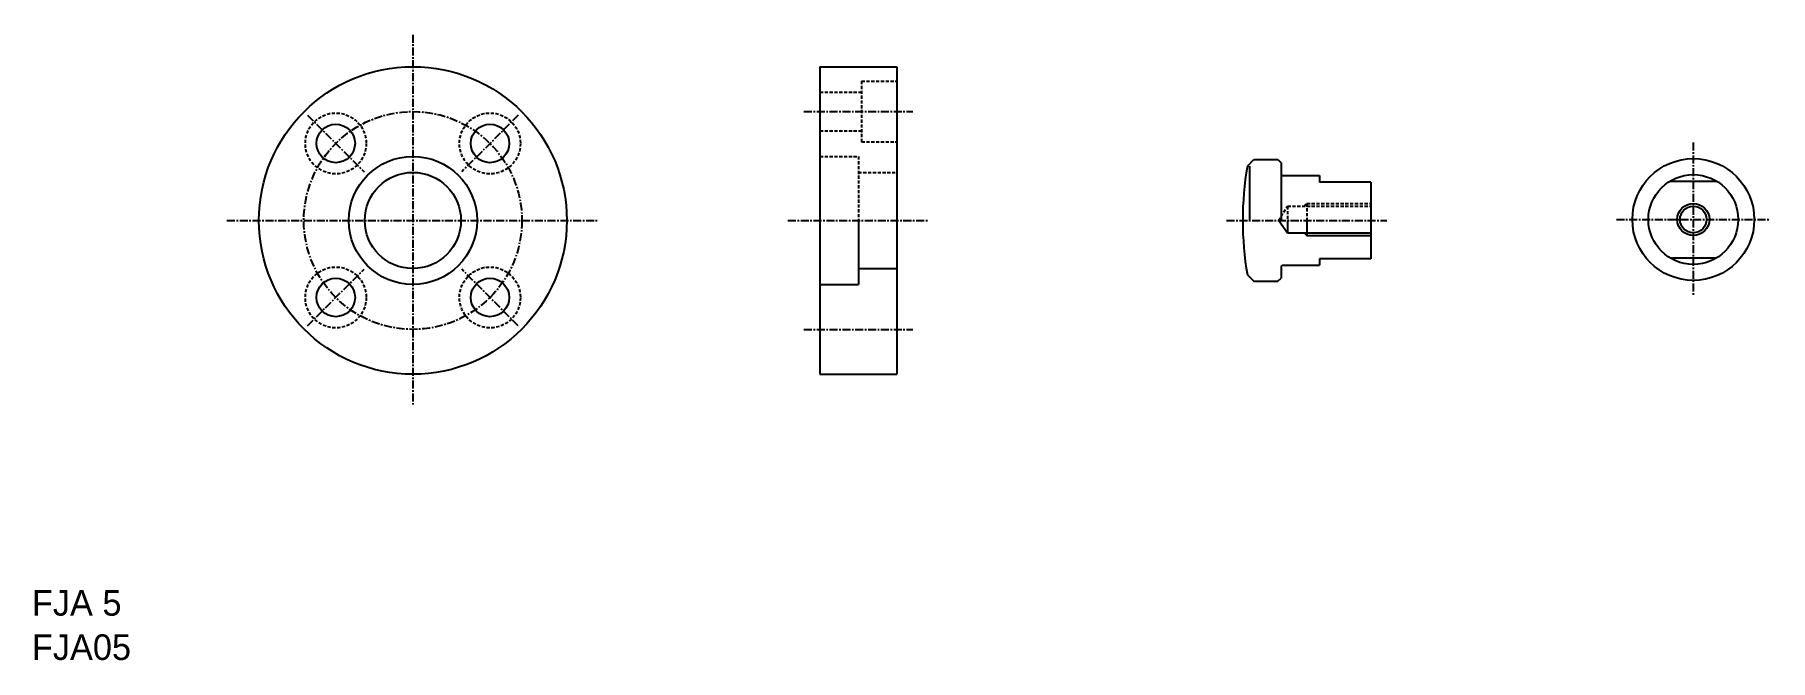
# Model space of a CAD drawing. Extents: x 0 to 271, y 0 to 98.
import ezdxf

# ---------------------------------------------------------------- set-up
doc = ezdxf.new("R2010")
doc.units = 0
doc.linetypes.add('CENTER', pattern=[2, 1.25, -0.25, 0.25, -0.25])
doc.linetypes.add('DASHED', pattern=[0.75, 0.5, -0.25])
doc.layers.get('0').update_dxf_attribs({"linetype": 'CONTINUOUS'})
doc.layers.add('CENTER', color=1, linetype='CENTER')

msp = doc.modelspace()

# ---------------------------------------------------------------- linework, layer by layer
at = {"color": 7, "linetype": 'CONTINUOUS'}
for p, q in [((122.87, 92.6), (122.87, 44.6)), ((122.87, 92.6), (134.87, 92.6)), ((134.87, 92.6), (134.87, 44.6)), ((189.51, 77.1), (190.51, 78.1)), ((189.9, 68.6), (189.9, 77.1)), ((190.51, 78.1), (194.28, 78.1)), ((194.28, 78.1), (194.78, 77.6)), ((194.78, 77.6), (194.78, 68.6)), ((194.98, 75.6), (200.78, 75.6)), ((200.78, 75.6), (200.78, 74.6)), ((208.78, 74.6), (200.78, 74.6)), ((208.78, 74.6), (208.78, 62.6)), ((255.44, 74.75), (262.65, 74.75)), ((128.87, 68.6), (128.87, 58.6)), ((194.4, 68.6), (195.78, 66.69)), ((195.78, 68.6), (195.78, 66.69)), ((198.78, 68.6), (198.78, 66.25)), ((195.78, 66.69), (208.78, 66.69)), ((208.78, 62.6), (200.78, 62.6)), ((200.78, 62.6), (200.78, 61.6)), ((255.44, 62.75), (262.65, 62.75)), ((128.87, 61.1), (134.87, 61.1)), ((189.51, 60.1), (190.51, 59.1)), ((194.28, 59.1), (194.78, 59.6)), ((194.78, 61.4), (194.78, 59.6)), ((194.98, 61.6), (200.78, 61.6)), ((122.87, 58.6), (128.87, 58.6)), ((190.51, 59.1), (194.28, 59.1)), ((122.87, 44.6), (134.87, 44.6))]:
    msp.add_line(p, q, dxfattribs=at)
at = {"color": 3, "linetype": 'DASHED'}
for p, q in [((129.37, 90.35), (129.37, 80.85)), ((129.37, 90.35), (134.87, 90.35)), ((122.87, 88.6), (129.37, 88.6)), ((122.87, 82.6), (129.37, 82.6)), ((122.87, 78.6), (128.87, 78.6)), ((128.87, 78.6), (128.87, 68.6)), ((129.37, 80.85), (134.87, 80.85)), ((128.87, 76.1), (134.87, 76.1)), ((194.4, 68.6), (195.78, 70.82)), ((195.78, 70.82), (208.78, 70.82)), ((195.78, 70.82), (195.78, 68.6)), ((198.35, 70.82), (198.78, 71.25)), ((198.78, 71.25), (208.78, 71.25)), ((198.78, 71.25), (198.78, 68.6))]:
    msp.add_line(p, q, dxfattribs=at)
msp.add_line((122.87, 68.6), (122.87, 68.6))
at = {"color": 3, "linetype": 'CONTINUOUS'}
for p, q in [((198.35, 66.69), (198.78, 66.25)), ((198.78, 66.25), (208.78, 66.25))]:
    msp.add_line(p, q, dxfattribs=at)
at = {"color": 7, "linetype": 'CONTINUOUS'}
for centre, radius in [((59.4, 68.6), 24), ((47.38, 80.62), 3), ((71.42, 80.62), 3), ((59.4, 68.6), 10), ((59.4, 68.6), 7.5), ((259.04, 68.75), 9.5), ((259.04, 68.75), 7), ((259.04, 68.75), 2.07), ((47.38, 56.58), 3), ((71.42, 56.58), 3)]:
    msp.add_circle(centre, radius, dxfattribs=at)
at = {"color": 3, "linetype": 'DASHED'}
for centre in [(47.38, 80.62), (71.42, 80.62), (47.38, 56.58), (71.42, 56.58)]:
    msp.add_circle(centre, 4.75, dxfattribs=at)
at = {"color": 3, "linetype": 'CONTINUOUS'}
msp.add_circle((259.04, 68.75), 2.5, dxfattribs=at)
at = {"color": 7, "linetype": 'CONTINUOUS'}
for centre, radius, start, end in [((238.78, 68.6), 50, 170.2122, 189.7878), ((194.98, 75.8), 0.2, 180, 270), ((194.98, 61.4), 0.2, 90.0002, 180)]:
    msp.add_arc(centre, radius, start, end, dxfattribs=at)
at = {"layer": 'CENTER', "color": 1, "linetype": 'CENTER'}
for p, q in [((59.4, 97.6), (59.4, 39.6)), ((42.96, 85.04), (51.8, 76.2)), ((75.84, 85.04), (67.01, 76.2)), ((120.37, 85.6), (137.37, 85.6)), ((259.04, 80.75), (259.04, 56.75)), ((30.4, 68.6), (88.4, 68.6)), ((117.87, 68.6), (139.87, 68.6)), ((186.26, 68.6), (211.28, 68.6)), ((247.04, 68.75), (271.04, 68.75)), ((42.96, 52.16), (51.8, 61)), ((75.84, 52.16), (67.01, 61)), ((120.37, 51.6), (137.37, 51.6))]:
    msp.add_line(p, q, dxfattribs=at)
msp.add_circle((59.4, 68.6), 17, dxfattribs=at)

# ---------------------------------------------------------------- texts
for s, p in [('FJA 5', (0, 6.91)), ('FJA05', (0, 0))]:
    msp.add_text(s, height=4).set_placement(p)

doc.saveas('drawing.dxf')
